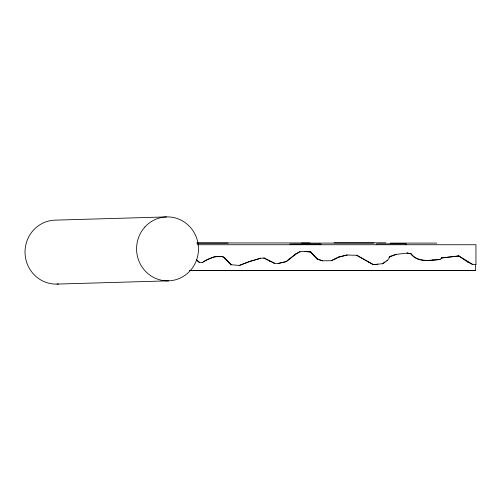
<?xml version="1.0" encoding="UTF-8"?>
<svg xmlns="http://www.w3.org/2000/svg" width="501" height="501" viewBox="0 0 501 501"><rect width="100%" height="100%" fill="white"/><g stroke="black" fill="none" stroke-linecap="round" stroke-linejoin="round"><path stroke-width="0.75" d="M388.958 257.671L389.791 256.562L395.821 254.402L407.52 253.093L411.052 253.65C418.053 262.887 430.09 260.226 440.035 259.531L441.75 257.965L459.016 255.955L472.687 264.44L467.796 262.086L458.49 255.955L441.224 257.965L441.75 257.965M377.253 264.34L377.779 264.34L373.477 264.566L356.693 255.272L372.951 264.566L383.008 263.683L387.398 260.445L390.317 256.562L396.347 254.402L395.821 254.402M286.678 261.027L295.252 254.22L299.51 251.752L305.184 251.496L310.795 251.972L317.747 259.155L322.619 260.802L317.227 259.155L310.269 251.972L304.658 251.496L305.184 251.496M286.591 261.516L278.249 263.451L286.591 261.516L295.772 254.22L300.03 251.752M384.993 261.835L382.482 263.683L383.008 263.683M203.563 261.572L206.706 259.756M196.411 260.107L199.185 262.461L202.83 262.305C208.836 258.61 215.706 255.353 222.92 256.669L224.611 257.733L231.399 264.735L230.873 264.735L224.085 257.733L222.394 256.669L214.472 256.675L207.414 259.474M333.898 259.361L331.368 260.702L339.421 256.925L347.13 255.034L338.895 256.925L334.536 259.03L335.056 259.03M249.442 261.466L239.24 265.467L249.968 261.466L260.764 258.234L249.442 261.466L249.968 261.466M407.52 253.093L406.994 253.093L410.532 253.65C417.533 262.887 429.564 260.226 439.509 259.531L440.035 259.531M260.238 258.234L264.29 258.059L274.523 263.282L263.764 258.059L264.29 258.059M166.495 216.914L54.953 220.152A31.983 30.956 88.3 0 0 25.081 253.882A31.983 30.956 88.3 0 0 58.485 284.004M57.02 284.086L168.561 280.848M322.093 260.802L331.894 260.702M334.079 242.803L385.814 242.803M196.949 242.954L309.919 242.954M196.874 243.098L228.118 243.098M301.646 243.098L373.94 243.098M390.154 243.098L436.772 243.098M197.425 244.738L475.95 244.738L475.95 264.566L475.424 264.566L475.424 270.477L189.729 270.477M310.269 251.972L310.795 251.972M410.532 253.65L411.052 253.65M295.252 254.22L295.772 254.22M314.102 255.917L314.628 255.917M458.49 255.955L459.016 255.955M219.613 256.418L220.133 256.418M389.791 256.562L390.317 256.562M214.472 256.675L214.998 256.675M222.394 256.669L222.92 256.669M338.895 256.925L339.421 256.925M414.966 257.489L415.492 257.489M224.085 257.733L224.611 257.733M317.227 259.155L317.747 259.155M418.366 259.537L418.892 259.537M437.667 259.631L438.193 259.631M432.588 259.9L433.115 259.9M386.878 260.445L387.398 260.445M422.857 260.414L423.383 260.414M269.601 261.209L270.127 261.209M467.796 262.086L468.322 262.086M202.31 262.305L202.83 262.305M199.185 262.461L199.711 262.461L196.379 259.637M368.824 262.524L369.35 262.524M372.951 264.566L373.477 264.566M189.459 270.471L475.424 270.477M346.611 255.034L357.219 255.272M472.161 264.44L475.95 264.566M273.997 263.282L278.769 263.451M230.873 264.735L239.766 265.467M406.192 244.738L406.192 243.843L376.589 243.843L376.589 244.738M320.897 244.738L320.897 243.993L290.098 243.993L290.098 244.738M319.682 243.993L319.682 244.738M144.921 226.991A31.983 30.956 88.3 0 0 160.52 280.021A31.983 30.956 88.3 0 0 197.143 239.635A31.983 30.956 88.3 0 0 144.921 226.991"/></g></svg>
